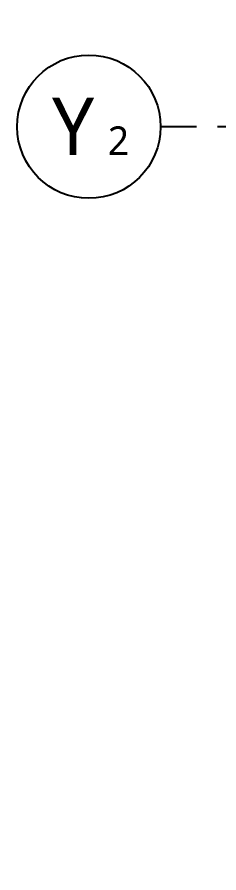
# Model space of a CAD drawing. Header units: millimetres. Extents: x 3775 to 244986, y 1861 to 55808.
# Drawn here: x 166715 to 168403, y 21884 to 29050 of the extents above; entities that cross this region are included whole.
import ezdxf
from ezdxf.enums import TextEntityAlignment as Align

# ---------------------------------------------------------------- set-up
doc = ezdxf.new("R2010")
doc.units = ezdxf.units.MM
doc.header["$LTSCALE"] = 100
doc.header["$MEASUREMENT"] = 0
doc.header["$PDSIZE"] = -10
doc.layers.get('0').update_dxf_attribs({"linetype": 'CONTINUOUS'})
doc.layers.get('Defpoints').update_dxf_attribs({"color": 171, "linetype": 'CONTINUOUS'})
for name, color, linetype in [('NDIM', 7, 'CONTINUOUS'), ('SYM(AXIS)', 7, 'CONTINUOUS'), ('TEXT(AXIS)', 2, 'CONTINUOUS')]:
    doc.layers.add(name, color=color, linetype=linetype)
doc.styles.add('CGS', font='cgse', dxfattribs={"bigfont": 'cgs'})
doc.styles.add('나눔바른고딕', font='NanumBarunGothic.ttf')
doc.dimstyles.new('NDIM 1200', dxfattribs={"dimscale": 75, "dimtxt": 3, "dimasz": 1, "dimexe": 2, "dimexo": 2, "dimgap": 1, "dimtad": 1, "dimdec": 0, "dimdsep": 46, "dimtxsty": 'CGS', "dimblk": 'DOT0', "dimcen": 1, "dimdle": 8, "dimclrd": 256, "dimclre": 256, "dimclrt": 256, "dimadec": 0, "dimazin": 0, "dimtfac": 1, "dimtdec": 0, "dimtix": 1, "dimtmove": 2, "dimatfit": 3, "dimldrblk": 'DOT0', "dimfxl": 1, "dimtolj": 1, "dimtzin": 0, "dimlwd": -1, "dimlwe": -1, "dimarcsym": 0})

# ---------------------------------------------------------------- blocks, each defined once
blk = doc.blocks.new('DOT0')
blk.add_line((-3, 0), (3, 0))
at = {"color": 6}
blk.add_circle((0, 0), 0.75, dxfattribs=at)
blk = doc.blocks.new('*D316')
at = {"layer": 'Defpoints', "color": 0, "ltscale": 0.4, "transparency": 16777216}
for p in [(168590, 39132.8), (170790, 39132.8), (170790, 28132.8)]:
    blk.add_point(p, dxfattribs=at)
at = {"layer": 'NDIM', "ltscale": 0.4, "transparency": 16777216}
for p, q in [((170590, 39132.8), (168390, 39132.8)), ((168590, 28232.8), (168590, 39032.8)), ((170590, 28132.8), (168390, 28132.8))]:
    blk.add_line(p, q, dxfattribs=at)
at = {"layer": 'NDIM', "ltscale": 0.4, "transparency": 16777216, "xscale": 100, "yscale": 100, "zscale": 100}
for p, rotation in [((168590, 39132.8), 90), ((168590, 28132.8), 270)]:
    blk.add_blockref('DOT0', p, dxfattribs=dict(at, rotation=rotation))
at = {"layer": 'NDIM', "ltscale": 0.4, "transparency": 16777216, "insert": (168327.1, 33632.8), "char_height": 300, "attachment_point": 5, "rotation": 90, "style": '나눔바른고딕'}
blk.add_mtext('\\A1;11000', dxfattribs=at)
blk = doc.blocks.new('A$C2F20087E')
at = {"layer": 'SYM(AXIS)'}
blk.add_line((600, 0), (600, 300), dxfattribs=at)
blk.add_circle((600, 900), 600, dxfattribs=at)
blk = doc.blocks.new('*D313')
at = {"layer": 'Defpoints', "color": 0, "ltscale": 0.4, "transparency": 16777216}
for p in [(170790, 28132.8), (168590, 11632.8), (170790, 11632.8)]:
    blk.add_point(p, dxfattribs=at)
at = {"layer": 'NDIM', "ltscale": 0.4, "transparency": 16777216}
for p, q in [((170590, 28132.8), (168390, 28132.8)), ((168590, 28032.8), (168590, 11732.8)), ((170590, 11632.8), (168390, 11632.8))]:
    blk.add_line(p, q, dxfattribs=at)
at = {"layer": 'NDIM', "ltscale": 0.4, "transparency": 16777216, "xscale": 100, "yscale": 100, "zscale": 100}
for p, rotation in [((168590, 28132.8), 90), ((168590, 11632.8), 270)]:
    blk.add_blockref('DOT0', p, dxfattribs=dict(at, rotation=rotation))
at = {"layer": 'NDIM', "ltscale": 0.4, "transparency": 16777216, "insert": (168326.9, 19882.8), "char_height": 300, "attachment_point": 5, "rotation": 90, "style": '나눔바른고딕'}
blk.add_mtext('\\A1;16500', dxfattribs=at)

msp = doc.modelspace()

# ---------------------------------------------------------------- block references
at = {"rotation": 89.99999999999932}
msp.add_blockref('A$C2F20087E', (168215, 27532.8), dxfattribs=at)

# ---------------------------------------------------------------- texts
at = {"layer": 'TEXT(AXIS)', "style": '나눔바른고딕'}
for s, height, p in [('Y', 480, (167183.4, 28136.8)), ('2', 240, (167562.6, 28016.8))]:
    msp.add_text(s, height=height, dxfattribs=at).set_placement(p, align=Align.MIDDLE)

# ---------------------------------------------------------------- dimensions: what is measured, and where the dimension line sits
at = {"layer": 'NDIM', "ltscale": 0.4}
for base, p2, angle, picture, middle in [((168590, 39132.8), (170790, 39132.8), 90, '*D316', (168327.1, 33632.8)), ((168590, 11632.8), (170790, 11632.8), 270, '*D313', (168326.9, 19882.8))]:
    dim = msp.add_linear_dim(base=base, p1=(170790, 28132.8), p2=p2, angle=angle, dimstyle='NDIM 1200', override={"dimscale": 100, "dimtxsty": '나눔바른고딕'}, dxfattribs=at)
    dim.commit()
    dim.dimension.update_dxf_attribs({"geometry": picture, "text_midpoint": middle})

doc.saveas('drawing.dxf')
